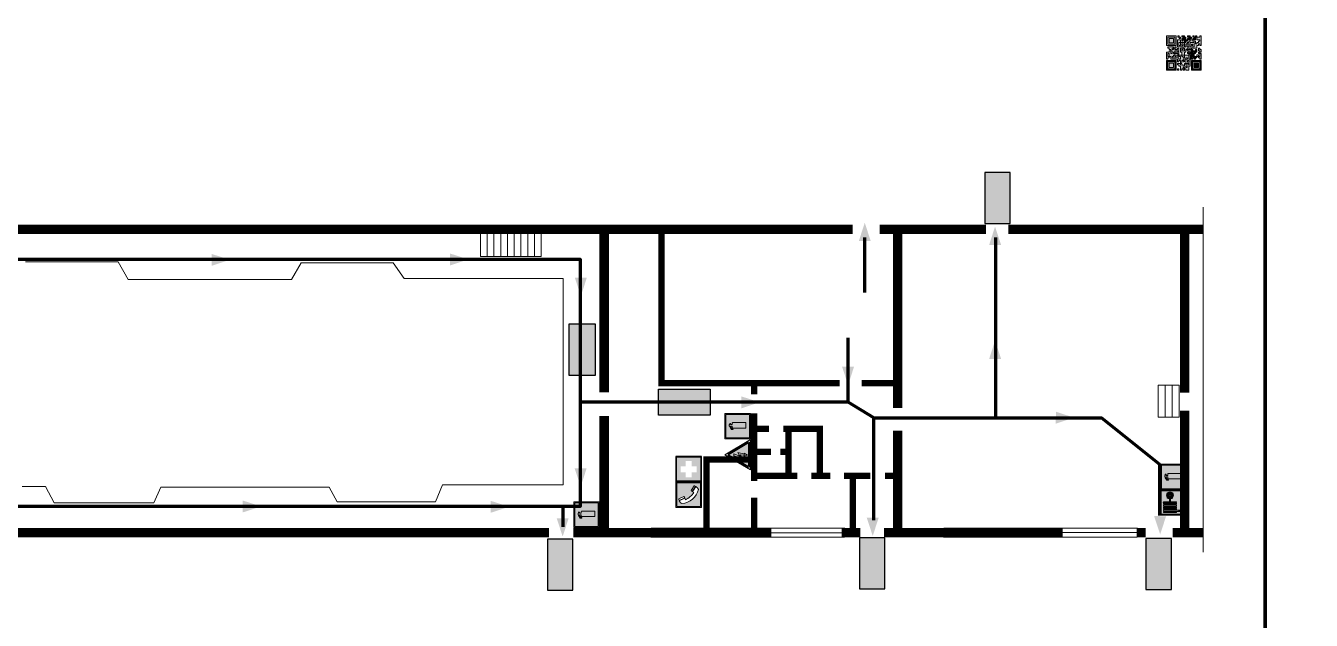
# Model space of a CAD drawing. Header units: millimetres. Extents: x 13114 to 67229, y 22859 to 38520.
# Drawn here: x 22502.4 to 22905.1, y 25073.5 to 25259.7 of the extents above; entities that cross this region are included whole.
import ezdxf

# ---------------------------------------------------------------- set-up
doc = ezdxf.new("R2010")
doc.units = ezdxf.units.MM
doc.layers.add('План_Штампы', color=7, linetype='Continuous')

# ---------------------------------------------------------------- blocks, each defined once
blk = doc.blocks.new('QR')
at = {"lineweight": 0}
h = blk.add_hatch(color=256, dxfattribs=at)
h.dxf.hatch_style = 1
h.paths.add_polyline_path([(9241.16, 2687.38), (9242.01, 2687.38), (9242.01, 2687.83), (9241.59, 2687.83), (9241.59, 2688.68), (9239.45, 2688.68), (9239.45, 2688.25), (9239.86, 2688.25), (9239.86, 2687.83), (9240.29, 2687.83), (9240.29, 2688.25), (9241.16, 2688.25), (9241.16, 2687.83), (9240.29, 2687.83), (9240.29, 2687.38), (9239.45, 2687.38), (9239.45, 2685.22), (9238.57, 2685.22), (9238.57, 2684.8), (9239.02, 2684.8), (9239.02, 2684.37), (9238.13, 2684.37), (9238.13, 2683.92), (9239.02, 2683.92), (9239.02, 2683.5), (9239.44, 2683.5), (9239.44, 2682.64), (9239.87, 2682.64), (9239.87, 2682.18), (9239.44, 2682.18), (9239.44, 2682.64), (9238.13, 2682.64), (9238.13, 2681.76), (9237.71, 2681.76), (9237.71, 2682.64), (9238.13, 2682.64), (9238.13, 2683.07), (9237.27, 2683.07), (9237.27, 2683.51), (9237.71, 2683.51), (9237.71, 2684.37), (9238.13, 2684.37), (9238.13, 2685.22), (9237.71, 2685.22), (9237.71, 2684.8), (9237.28, 2684.8), (9237.28, 2684.38), (9235.98, 2684.38), (9235.98, 2683.92), (9236.4, 2683.92), (9236.4, 2683.49), (9236.84, 2683.49), (9236.84, 2683.07), (9236.4, 2683.07), (9236.4, 2682.64), (9235.98, 2682.64), (9235.98, 2681.76), (9237.29, 2681.76), (9237.29, 2681.33), (9239.43, 2681.33), (9239.43, 2681.76), (9240.74, 2681.76), (9240.74, 2683.05), (9239.87, 2683.05), (9239.87, 2683.5), (9240.29, 2683.5), (9240.29, 2683.91), (9240.74, 2683.91), (9240.74, 2684.81), (9240.29, 2684.81), (9240.29, 2684.79), (9240.29, 2684.37), (9239.45, 2684.37), (9239.45, 2684.8), (9239.87, 2684.8), (9239.87, 2685.21), (9240.74, 2685.21), (9240.74, 2686.1), (9240.29, 2686.1), (9240.29, 2685.64), (9239.86, 2685.64), (9239.86, 2686.95), (9240.29, 2686.95), (9240.29, 2686.52), (9240.74, 2686.52), (9240.74, 2686.1), (9241.16, 2686.1), (9241.16, 2686.53), (9241.59, 2686.53), (9241.59, 2686.1), (9242.02, 2686.1), (9242.02, 2685.21), (9241.59, 2685.21), (9241.59, 2686.1), (9241.16, 2686.1), (9241.16, 2685.21), (9240.74, 2685.21), (9240.74, 2684.81), (9242.89, 2684.81), (9242.89, 2685.22), (9242.47, 2685.22), (9242.47, 2686.11), (9242.89, 2686.11), (9242.89, 2686.52), (9242.46, 2686.52), (9242.46, 2686.95), (9242.89, 2686.95), (9242.89, 2686.52), (9243.32, 2686.52), (9243.32, 2688.26), (9242.9, 2688.26), (9242.9, 2687.83), (9242.47, 2687.83), (9242.47, 2687.38), (9242.01, 2687.38), (9242.01, 2686.94), (9241.16, 2686.94)])
h.paths.add_polyline_path([(9239.02, 2682.18), (9239.02, 2681.76), (9238.54, 2681.76), (9238.54, 2682.18)], flags=16)
h.paths.add_polyline_path([(9237.27, 2682.65), (9237.27, 2682.19), (9236.83, 2682.19), (9236.83, 2682.65)], flags=16)
h = blk.add_hatch(color=256, dxfattribs=at)
h.dxf.hatch_style = 1
h.paths.add_polyline_path([(9238.15, 2687.83), (9236.83, 2687.83), (9236.83, 2686.52), (9238.15, 2686.52)], flags=0)
h.paths.add_polyline_path([(9239.01, 2685.65), (9239.01, 2688.68), (9235.98, 2688.68), (9235.98, 2685.65)])
h.paths.add_polyline_path([(9236.41, 2686.1), (9236.41, 2688.26), (9238.56, 2688.26), (9238.56, 2686.1)], flags=16)
h.paths.add_polyline_path([(9236.83, 2686.52), (9236.83, 2687.83), (9238.15, 2687.83), (9238.15, 2686.52)], flags=0)
h = blk.add_hatch(color=256, dxfattribs=at)
h.dxf.hatch_style = 1
h.paths.add_polyline_path([(9238.15, 2686.52), (9238.15, 2687.83), (9236.83, 2687.83), (9236.83, 2686.52)])
h.paths.add_polyline_path([(9245.91, 2686.52), (9245.91, 2687.83), (9244.59, 2687.83), (9244.59, 2686.52)], flags=0)
h.paths.add_polyline_path([(9246.77, 2685.65), (9246.77, 2688.68), (9243.74, 2688.68), (9243.74, 2685.65)])
h.paths.add_polyline_path([(9244.17, 2686.1), (9244.17, 2688.26), (9246.32, 2688.26), (9246.32, 2686.1)], flags=16)
h.paths.add_polyline_path([(9244.59, 2686.52), (9244.59, 2687.83), (9245.91, 2687.83), (9245.91, 2686.52)], flags=0)
h = blk.add_hatch(color=256, dxfattribs=at)
h.dxf.hatch_style = 1
h.paths.add_polyline_path([(9240.75, 2681.76), (9240.75, 2681.35), (9241.17, 2681.35), (9241.17, 2681.76)])
h.paths.add_polyline_path([(9241.6, 2682.18), (9241.17, 2682.18), (9241.17, 2681.76), (9241.6, 2681.76)])
h.paths.add_polyline_path([(9242.47, 2681.34), (9242.47, 2682.19), (9242.02, 2682.19), (9242.02, 2681.76), (9241.6, 2681.76), (9241.6, 2681.34)])
h.paths.add_polyline_path([(9239.87, 2678.3), (9239.44, 2678.3), (9239.44, 2677.89), (9241.17, 2677.89), (9241.17, 2678.3), (9240.28, 2678.3), (9240.28, 2678.73), (9239.87, 2678.73)])
h.paths.add_polyline_path([(9240.75, 2678.73), (9240.75, 2679.19), (9240.28, 2679.19), (9240.28, 2678.73)])
h.paths.add_polyline_path([(9241.6, 2678.73), (9241.17, 2678.73), (9241.17, 2678.3), (9241.6, 2678.3)])
h.paths.add_polyline_path([(9242.02, 2678.3), (9241.6, 2678.3), (9241.6, 2677.89), (9242.48, 2677.89), (9242.48, 2678.31), (9242.9, 2678.31), (9242.9, 2678.73), (9242.02, 2678.73)])
h.paths.add_polyline_path([(9246.36, 2684.37), (9246.36, 2684.79), (9245.93, 2684.79), (9245.93, 2684.37)])
h.paths.add_polyline_path([(9246.78, 2685.2), (9246.36, 2685.2), (9246.36, 2684.79), (9246.78, 2684.79)])
h.paths.add_polyline_path([(9245.91, 2687.83), (9244.59, 2687.83), (9244.59, 2686.52), (9245.91, 2686.52)])
h = blk.add_hatch(color=256, dxfattribs=at)
h.dxf.hatch_style = 1
h.paths.add_polyline_path([(9243.32, 2686.11), (9242.89, 2686.11), (9242.89, 2685.64), (9243.32, 2685.64)])
h.paths.add_polyline_path([(9239.02, 2683.07), (9239.02, 2683.5), (9238.56, 2683.5), (9238.56, 2683.07)])
h.paths.add_polyline_path([(9236.4, 2684.8), (9236.4, 2685.22), (9235.98, 2685.22), (9235.98, 2684.8)])
h.paths.add_polyline_path([(9236.4, 2683.07), (9236.4, 2683.49), (9235.98, 2683.49), (9235.98, 2683.07)])
h = blk.add_hatch(color=256, dxfattribs=at)
h.dxf.hatch_style = 1
h.paths.add_polyline_path([(9243.32, 2682.64), (9243.32, 2683.07), (9244.62, 2683.07), (9244.62, 2684.37), (9243.74, 2684.37), (9243.74, 2684.8), (9244.62, 2684.8), (9244.62, 2684.37), (9245.48, 2684.37), (9245.48, 2685.22), (9243.32, 2685.22), (9243.32, 2683.5), (9242.89, 2683.5), (9242.89, 2683.06), (9242.01, 2683.06), (9242.01, 2683.91), (9242.47, 2683.91), (9242.47, 2683.5), (9242.89, 2683.5), (9242.89, 2684.38), (9241.59, 2684.38), (9241.59, 2683.91), (9240.74, 2683.91), (9240.74, 2683.05), (9241.59, 2683.05), (9241.59, 2682.64), (9242.47, 2682.64), (9242.47, 2682.19), (9242.91, 2682.19), (9242.91, 2681.34), (9242.48, 2681.34), (9242.48, 2680.91), (9242.91, 2680.91), (9242.91, 2679.17), (9243.75, 2679.17), (9243.75, 2678.73), (9244.2, 2678.73), (9244.2, 2678.3), (9243.75, 2678.3), (9243.75, 2677.88), (9246.78, 2677.88), (9246.78, 2678.3), (9246.35, 2678.3), (9246.35, 2679.19), (9245.48, 2679.19), (9245.48, 2678.31), (9245.05, 2678.31), (9245.05, 2678.73), (9244.62, 2678.73), (9244.62, 2679.19), (9244.2, 2679.19), (9244.2, 2679.61), (9245.05, 2679.61), (9245.05, 2680.46), (9245.48, 2680.46), (9245.48, 2681.34), (9245.04, 2681.34), (9245.04, 2681.76), (9244.63, 2681.76), (9244.63, 2682.19), (9244.21, 2682.19), (9244.21, 2681.76), (9243.32, 2681.76), (9243.32, 2682.19), (9244.21, 2682.19), (9244.21, 2682.64)])
h.paths.add_polyline_path([(9243.75, 2683.49), (9243.75, 2683.92), (9244.21, 2683.92), (9244.21, 2683.49)], flags=16)
h.paths.add_polyline_path([(9243.32, 2681.34), (9244.63, 2681.34), (9244.63, 2680.04), (9243.32, 2680.04)], flags=16)
h.paths.add_polyline_path([(9243.76, 2680.89), (9244.18, 2680.89), (9244.18, 2680.48), (9243.76, 2680.48)], flags=0)
h = blk.add_hatch(color=256, dxfattribs=at)
h.dxf.hatch_style = 1
h.paths.add_polyline_path([(9246.36, 2683.07), (9246.78, 2683.07), (9246.78, 2683.92), (9246.36, 2683.92), (9246.36, 2683.49), (9245.92, 2683.49), (9245.92, 2683.92), (9245.06, 2683.92), (9245.06, 2683.49), (9245.48, 2683.49), (9245.48, 2683.07), (9244.62, 2683.07), (9244.62, 2682.65), (9245.05, 2682.65), (9245.05, 2682.18), (9245.48, 2682.18), (9245.48, 2682.65), (9246.36, 2682.65)])
h.paths.add_polyline_path([(9246.78, 2682.18), (9246.36, 2682.18), (9246.36, 2681.75), (9245.92, 2681.75), (9245.92, 2682.18), (9245.48, 2682.18), (9245.48, 2681.34), (9245.48, 2681.34), (9245.94, 2681.34), (9245.94, 2680.91), (9246.36, 2680.91), (9246.36, 2681.34), (9246.78, 2681.34)])
h = blk.add_hatch(color=256, dxfattribs=at)
h.dxf.hatch_style = 1
h.paths.add_polyline_path([(9235.98, 2680.9), (9235.98, 2677.86), (9239.02, 2677.86), (9239.02, 2680.9)])
h.paths.add_polyline_path([(9238.57, 2680.48), (9238.57, 2678.32), (9236.41, 2678.32), (9236.41, 2680.48)], flags=16)
h.paths.add_polyline_path([(9238.15, 2680.05), (9238.15, 2678.74), (9236.83, 2678.74), (9236.83, 2680.05)], flags=0)
h = blk.add_hatch(color=256, dxfattribs=at)
h.dxf.hatch_style = 1
h.paths.add_polyline_path([(9238.15, 2680.05), (9236.83, 2680.05), (9236.83, 2678.74), (9238.15, 2678.74)])
h = blk.add_hatch(color=256, dxfattribs=at)
h.dxf.hatch_style = 1
h.paths.add_polyline_path([(9242.02, 2680.46), (9242.48, 2680.46), (9242.48, 2680.91), (9241.58, 2680.91), (9241.58, 2681.35), (9241.17, 2681.35), (9241.17, 2680.91), (9240.75, 2680.91), (9240.75, 2681.33), (9239.43, 2681.33), (9239.43, 2680.46), (9239.86, 2680.46), (9239.86, 2680.92), (9240.3, 2680.92), (9240.3, 2680.46), (9239.86, 2680.46), (9239.86, 2680.04), (9239.44, 2680.04), (9239.44, 2679.62), (9239.86, 2679.62), (9239.86, 2679.19), (9240.29, 2679.19), (9240.29, 2680.03), (9241.18, 2680.03), (9241.18, 2680.47), (9241.6, 2680.47), (9241.6, 2680.03), (9241.18, 2680.03), (9241.18, 2679.61), (9241.6, 2679.61), (9241.6, 2679.19), (9242.47, 2679.19), (9242.47, 2679.6), (9242.02, 2679.6)])
h = blk.add_hatch(color=256, dxfattribs=at)
h.dxf.hatch_style = 1
h.paths.add_polyline_path([(9244.18, 2680.48), (9244.18, 2680.89), (9243.76, 2680.89), (9243.76, 2680.48)])
h = blk.add_hatch(color=256, dxfattribs=at)
h.dxf.hatch_style = 1
h.paths.add_polyline_path([(9245.93, 2680.04), (9245.93, 2680.46), (9245.48, 2680.46), (9245.48, 2679.62), (9246.35, 2679.62), (9246.35, 2680.04)])
h.paths.add_polyline_path([(9246.78, 2680.04), (9246.78, 2680.46), (9246.35, 2680.46), (9246.35, 2680.04)])
h.paths.add_polyline_path([(9246.78, 2679.18), (9246.78, 2679.62), (9246.35, 2679.62), (9246.35, 2679.18)])
for points in [[(9237.71, 2685.22), (9238.13, 2685.22), (9238.13, 2684.37), (9237.71, 2684.37), (9237.71, 2683.51), (9237.27, 2683.51), (9237.27, 2683.07), (9238.13, 2683.07), (9238.13, 2682.64), (9237.71, 2682.64), (9237.71, 2681.76), (9238.13, 2681.76), (9238.13, 2682.64), (9239.44, 2682.64), (9239.44, 2683.5), (9239.02, 2683.5), (9239.02, 2683.07), (9238.56, 2683.07), (9238.56, 2683.5), (9239.02, 2683.5), (9239.02, 2683.92), (9238.13, 2683.92), (9238.13, 2684.37), (9239.02, 2684.37), (9239.02, 2684.8), (9238.57, 2684.8), (9238.57, 2685.22), (9239.45, 2685.22), (9239.45, 2687.38), (9240.29, 2687.38), (9240.29, 2687.83), (9239.86, 2687.83), (9239.86, 2688.25), (9239.45, 2688.25), (9239.45, 2688.68), (9241.59, 2688.68), (9241.59, 2687.83), (9242.01, 2687.83), (9242.01, 2687.38), (9242.47, 2687.38), (9242.47, 2687.83), (9242.9, 2687.83), (9242.9, 2688.26), (9243.32, 2688.26), (9243.32, 2686.52), (9242.89, 2686.52), (9242.89, 2686.11), (9243.32, 2686.11), (9243.32, 2685.64), (9242.89, 2685.64), (9242.89, 2686.11), (9242.47, 2686.11), (9242.47, 2685.22), (9242.89, 2685.22), (9242.89, 2684.81), (9240.74, 2684.81), (9240.74, 2683.91), (9241.59, 2683.91), (9241.59, 2684.38), (9242.89, 2684.38), (9242.89, 2683.5), (9242.47, 2683.5), (9242.47, 2683.91), (9242.01, 2683.91), (9242.01, 2683.06), (9242.89, 2683.06), (9242.89, 2683.5), (9243.32, 2683.5), (9243.32, 2685.22), (9245.48, 2685.22), (9245.48, 2684.37), (9244.62, 2684.37), (9244.62, 2683.07), (9245.48, 2683.07), (9245.48, 2683.49), (9245.06, 2683.49), (9245.06, 2683.92), (9245.92, 2683.92), (9245.92, 2683.49), (9246.36, 2683.49), (9246.36, 2683.92), (9246.78, 2683.92), (9246.78, 2683.07), (9246.36, 2683.07), (9246.36, 2682.65), (9245.48, 2682.65), (9245.48, 2682.18), (9245.92, 2682.18), (9245.92, 2681.75), (9246.36, 2681.75), (9246.36, 2682.18), (9246.78, 2682.18), (9246.78, 2681.34), (9246.36, 2681.34), (9246.36, 2680.91), (9245.94, 2680.91), (9245.94, 2681.34), (9245.48, 2681.34), (9245.48, 2680.46), (9245.93, 2680.46), (9245.93, 2680.04), (9246.35, 2680.04), (9246.35, 2680.46), (9246.78, 2680.46), (9246.78, 2680.04), (9246.78, 2680.04), (9246.35, 2680.04), (9246.35, 2679.62), (9246.78, 2679.62), (9246.78, 2679.18), (9246.35, 2679.18), (9246.35, 2678.3), (9246.78, 2678.3), (9246.78, 2677.88), (9243.75, 2677.88), (9243.75, 2678.3), (9244.2, 2678.3), (9244.2, 2678.73), (9243.75, 2678.73), (9243.75, 2679.17), (9242.91, 2679.17), (9242.91, 2680.91), (9242.48, 2680.91), (9242.48, 2680.46), (9242.02, 2680.46), (9242.02, 2679.6), (9242.47, 2679.6), (9242.47, 2679.19), (9241.6, 2679.19), (9241.6, 2679.61), (9241.18, 2679.61), (9241.18, 2680.03), (9240.29, 2680.03), (9240.29, 2679.19), (9240.75, 2679.19), (9240.75, 2678.73), (9240.28, 2678.73), (9240.28, 2678.3), (9241.17, 2678.3), (9241.17, 2678.73), (9241.6, 2678.73), (9241.6, 2678.3), (9242.02, 2678.3), (9242.02, 2678.73), (9242.9, 2678.73), (9242.9, 2678.31), (9242.48, 2678.31), (9242.48, 2677.89), (9241.6, 2677.89), (9241.6, 2678.3), (9241.17, 2678.3), (9241.17, 2677.89), (9239.44, 2677.89), (9239.44, 2678.3), (9239.87, 2678.3), (9239.87, 2678.73), (9240.28, 2678.73), (9240.28, 2679.19), (9240.29, 2679.19), (9239.86, 2679.19), (9239.86, 2679.62), (9239.44, 2679.62), (9239.44, 2680.04), (9239.86, 2680.04), (9239.86, 2680.46), (9239.43, 2680.46), (9239.43, 2681.33), (9237.29, 2681.33), (9237.29, 2681.76), (9235.98, 2681.76), (9235.98, 2682.64), (9236.4, 2682.64), (9236.4, 2683.07), (9235.98, 2683.07), (9235.98, 2683.49), (9236.4, 2683.49), (9236.4, 2683.92), (9235.98, 2683.92), (9235.98, 2684.38), (9237.28, 2684.38), (9237.28, 2684.8), (9237.71, 2684.8), (9237.71, 2685.22), (9237.92, 2685.22)], [(9240.74, 2686.1), (9240.74, 2686.52), (9240.29, 2686.52), (9240.29, 2686.95), (9239.86, 2686.95), (9239.86, 2685.64), (9240.29, 2685.64), (9240.29, 2686.1), (9240.74, 2686.1), (9240.74, 2686.52)], [(9240.74, 2683.05), (9240.74, 2681.76), (9239.43, 2681.76), (9239.43, 2681.33), (9240.75, 2681.33), (9240.75, 2681.35), (9240.75, 2680.91), (9241.17, 2680.91), (9241.17, 2681.35), (9241.58, 2681.35), (9241.58, 2680.91), (9242.48, 2680.91), (9242.48, 2681.34), (9242.91, 2681.34), (9242.91, 2682.19), (9242.47, 2682.19), (9242.47, 2682.64), (9241.59, 2682.64), (9241.59, 2683.05), (9240.74, 2683.05)], [(9240.74, 2685.21), (9239.87, 2685.21), (9239.87, 2684.8), (9239.45, 2684.8), (9239.45, 2684.37), (9240.29, 2684.37), (9240.29, 2684.79), (9240.29, 2684.81), (9240.74, 2684.81), (9240.74, 2685.21), (9239.87, 2685.21)], [(9240.74, 2683.91), (9240.29, 2683.91), (9240.29, 2683.5), (9239.87, 2683.5), (9239.87, 2683.05), (9240.74, 2683.05), (9240.74, 2683.91)], [(9244.62, 2683.07), (9243.32, 2683.07), (9243.32, 2682.64), (9244.21, 2682.64), (9244.21, 2682.19), (9243.32, 2682.19), (9243.32, 2681.76), (9244.21, 2681.76), (9244.21, 2682.19), (9244.63, 2682.19), (9244.63, 2681.76), (9245.04, 2681.76), (9245.04, 2681.34), (9245.48, 2681.34)], [(9244.62, 2684.37), (9244.62, 2684.8), (9243.74, 2684.8), (9243.74, 2684.37), (9244.62, 2684.37)], [(9245.48, 2682.18), (9245.05, 2682.18), (9245.05, 2682.65), (9244.62, 2682.65), (9244.62, 2683.07)], [(9239.86, 2680.46), (9239.86, 2680.92), (9240.3, 2680.92), (9240.3, 2680.46), (9239.86, 2680.46)], [(9241.6, 2681.76), (9242.02, 2681.76), (9242.02, 2682.19), (9242.47, 2682.19), (9242.47, 2681.34), (9241.6, 2681.34), (9241.6, 2681.76)], [(9245.48, 2680.46), (9245.05, 2680.46), (9245.05, 2679.61), (9244.2, 2679.61), (9244.2, 2679.19), (9244.62, 2679.19), (9244.62, 2678.73), (9245.05, 2678.73), (9245.05, 2678.31), (9245.48, 2678.31), (9245.48, 2679.19), (9246.35, 2679.19), (9246.35, 2679.07)], [(9245.48, 2682.18), (9245.48, 2681.34)], [(9246.35, 2679.62), (9245.48, 2679.62), (9245.48, 2680.46)], [(9245.48, 2680.46), (9245.48, 2679.62), (9246.35, 2679.62), (9246.35, 2680.04), (9245.93, 2680.04), (9245.93, 2680.46), (9245.48, 2680.46), (9245.48, 2679.62)], [(9246.35, 2679.62), (9246.35, 2679.18)]]:
    blk.add_lwpolyline(points, dxfattribs=at)
for points in [[(9235.98, 2685.65), (9239.01, 2685.65), (9239.01, 2688.68), (9235.98, 2688.68)], [(9236.41, 2688.26), (9238.56, 2688.26), (9238.56, 2686.1), (9236.41, 2686.1)], [(9236.83, 2687.83), (9238.15, 2687.83), (9238.15, 2686.52), (9236.83, 2686.52)], [(9240.29, 2687.83), (9241.16, 2687.83), (9241.16, 2688.25), (9240.29, 2688.25)], [(9240.29, 2688.25), (9241.16, 2688.25), (9241.16, 2687.83), (9240.29, 2687.83)], [(9242.01, 2687.38), (9241.16, 2687.38), (9241.16, 2686.94), (9242.01, 2686.94)], [(9241.16, 2687.38), (9242.01, 2687.38), (9242.01, 2686.94), (9241.16, 2686.94)], [(9241.16, 2686.53), (9241.59, 2686.53), (9241.59, 2686.1), (9241.16, 2686.1)], [(9242.89, 2686.52), (9242.46, 2686.52), (9242.46, 2686.95), (9242.89, 2686.95)], [(9243.74, 2685.65), (9246.77, 2685.65), (9246.77, 2688.68), (9243.74, 2688.68)], [(9244.17, 2688.26), (9246.32, 2688.26), (9246.32, 2686.1), (9244.17, 2686.1)], [(9244.59, 2687.83), (9245.91, 2687.83), (9245.91, 2686.52), (9244.59, 2686.52)], [(9235.98, 2684.8), (9236.4, 2684.8), (9236.4, 2685.22), (9235.98, 2685.22)], [(9236.4, 2683.07), (9236.84, 2683.07), (9236.84, 2683.49), (9236.4, 2683.49)], [(9236.83, 2682.19), (9237.27, 2682.19), (9237.27, 2682.65), (9236.83, 2682.65)], [(9239.44, 2682.64), (9239.87, 2682.64), (9239.87, 2682.18), (9239.44, 2682.18)], [(9241.16, 2686.1), (9240.74, 2686.1), (9240.74, 2685.21), (9241.16, 2685.21)], [(9241.59, 2686.1), (9242.02, 2686.1), (9242.02, 2685.21), (9241.59, 2685.21)], [(9243.75, 2683.92), (9244.21, 2683.92), (9244.21, 2683.49), (9243.75, 2683.49)], [(9245.93, 2684.79), (9246.36, 2684.79), (9246.36, 2684.37), (9245.93, 2684.37)], [(9246.36, 2685.2), (9246.78, 2685.2), (9246.78, 2684.79), (9246.36, 2684.79)], [(9235.98, 2677.86), (9239.02, 2677.86), (9239.02, 2680.9), (9235.98, 2680.9)], [(9236.41, 2680.48), (9238.57, 2680.48), (9238.57, 2678.32), (9236.41, 2678.32)], [(9236.83, 2680.05), (9238.15, 2680.05), (9238.15, 2678.74), (9236.83, 2678.74)], [(9238.54, 2682.18), (9239.02, 2682.18), (9239.02, 2681.76), (9238.54, 2681.76)], [(9240.75, 2681.76), (9241.17, 2681.76), (9241.17, 2681.35), (9240.75, 2681.35)], [(9241.17, 2682.18), (9241.6, 2682.18), (9241.6, 2681.76), (9241.17, 2681.76)], [(9241.18, 2680.03), (9241.6, 2680.03), (9241.6, 2680.47), (9241.18, 2680.47)], [(9243.32, 2680.04), (9244.63, 2680.04), (9244.63, 2681.34), (9243.32, 2681.34)], [(9243.76, 2680.89), (9244.18, 2680.89), (9244.18, 2680.48), (9243.76, 2680.48)]]:
    blk.add_lwpolyline(points, close=True, dxfattribs=at)
blk = doc.blocks.new('A$C456E1F9C')
at = {"lineweight": 5}
h = blk.add_hatch(color=242, dxfattribs=at)
h.paths.add_polyline_path([(0.51, -1.47), (0.51, -13.26), (12.29, -13.26), (12.29, -1.47)])
h.paths.add_polyline_path([(5.42, -4.95, -0.254479), (4.78, -5.4), (3.52, -2.53, -0.209735), (4.23, -2.4)], flags=16)
h.paths.add_polyline_path([(8.53, -8.6), (10.87, -10.17), (10.54, -10.76), (8.03, -9.13, -0.192251)], flags=16)
h.paths.add_polyline_path([(4.61, -5.49, 0.005518), (3.87, -5.72, 0.128647), (7.49, -10.01, 0.00809), (7.83, -9.33), (10.47, -10.97, -0.16736), (8.99, -12.25, -0.327862), (1.95, -3.95, -0.166952), (3.36, -2.62)], flags=16)
at = {"color": 242, "lineweight": 5}
for p, q in [((0, -13.77), (0, -0.97)), ((12.8, -0.97), (0, -0.97)), ((4.61, -5.49), (3.36, -2.62)), ((3.52, -2.53), (4.78, -5.4)), ((4.23, -2.4), (5.42, -4.95)), ((12.8, -13.77), (12.8, -0.97)), ((7.83, -9.33), (10.47, -10.97)), ((8.03, -9.13), (10.54, -10.76)), ((10.81, -10.12), (8.53, -8.6)), ((10.54, -10.76), (10.8, -10.3)), ((10.8, -10.3), (10.81, -10.12)), ((0, -13.77), (12.8, -13.77))]:
    blk.add_line(p, q, dxfattribs=at)
blk.add_lwpolyline([(0.51, -1.47), (12.29, -1.47), (12.29, -13.26), (0.51, -13.26)], close=True, dxfattribs=at)
for centre, radius, start, end in [((4.59, -5.34), 2.99, 114.28453, 152.19739), ((11.12, -3.31), 9.19, 183.99153, 256.60086), ((4.02, -3.27), 0.891, 76.32839, 123.70924), ((14.98, -39.1), 35.17, 107.14873, 108.41345), ((13.86, -0.94), 11.08, 205.55365, 234.87622), ((4.68, -4.59), 0.824, 276.9621, 334.07228), ((-13.31, 0.8), 23.44, 332.54871, 334.40268), ((8.94, -9.5), 0.989, 114.40924, 157.93883), ((7.87, -9.46), 3, 291.92908, 329.9329)]:
    blk.add_arc(centre, radius, start, end, dxfattribs=at)
blk = doc.blocks.new('A$C32E8229D')
at = {"true_color": 0xffffff}
blk.add_hatch(color=7, dxfattribs=at).paths.add_polyline_path([(0, 0), (0, -8), (16, -8), (16, 0)])
h = blk.add_hatch(color=126)
h.paths.add_polyline_path([(0.2, -0.2), (15.8, -0.2), (15.8, -7.8), (0.2, -7.8)])
h.paths.add_polyline_path([(13.49, -2.05), (12.08, -2.05), (11.37, -2.63, 0.162397), (11.29, -2.84), (11.29, -3.63), (10.35, -3.63), (10.35, -4.05), (11.68, -4.05), (11.68, -3.48), (12.26, -4.28), (11.29, -5.1), (11.29, -6.78), (11.85, -6.78), (11.85, -5.44), (12.8, -4.64), (12.8, -5.94), (14.46, -5.94), (14.46, -5.39), (13.45, -5.39), (13.45, -3.97), (12.46, -2.59), (13.15, -2.59), (13.69, -3.34), (14.18, -3)], flags=16)
h.paths.add_polyline_path([(10.74, -1.82, 1), (11.8, -1.82, 1)], flags=16)
h.paths.add_polyline_path([(9.39, -3.59), (5.99, -3.59), (6.56, -3.03), (5.91, -3.03), (5.1, -3.83), (5.91, -4.64), (6.56, -4.64), (5.99, -4.09), (9.39, -4.09)], flags=16)
h.paths.add_polyline_path([(4.29, -1.08), (1.72, -1.08), (1.72, -6.6), (4.29, -6.6)], flags=16)
at = {"color": 126}
blk.add_lwpolyline([(16, -8), (0, -8), (0, 0), (16, 0)], close=True, dxfattribs=at)
blk = doc.blocks.new('A$C7B4425F7')
at = {"true_color": 0xffffff}
blk.add_hatch(color=7, dxfattribs=at).paths.add_polyline_path([(0, 0), (-16, 0), (-16, -8), (0, -8)])
h = blk.add_hatch(color=126)
h.paths.add_polyline_path([(-0.2, -0.2), (-15.8, -0.2), (-15.8, -7.8), (-0.2, -7.8)])
h.paths.add_polyline_path([(-11.76, -2.03), (-11.76, -3.66), (-11.17, -3.66, -0.568275), (-11.17, -6.18), (-12.58, -6.18), (-12.58, -2.03)], flags=16)
h.paths.add_polyline_path([(-13.33, -4.12, -0.495768), (-13.59, -6.18), (-15.03, -6.18), (-15.03, -2.03), (-13.59, -2.03, -0.487973)], flags=16)
h.paths.add_polyline_path([(-10.25, -2.03), (-9.48, -2.03), (-9.48, -6.18), (-10.25, -6.18)], flags=16)
h.paths.add_polyline_path([(-13.84, -3.69), (-14.24, -3.69), (-14.24, -3.03), (-13.9, -3.03, -0.692621)], flags=0)
h.paths.add_polyline_path([(-9.15, -2.03), (-8.4, -2.03), (-8.04, -3.07), (-7.68, -2.03), (-6.93, -2.03), (-7.64, -4.1), (-6.93, -6.18), (-7.68, -6.18), (-8.04, -5.14), (-8.4, -6.18), (-9.15, -6.18), (-8.44, -4.1)], flags=16)
h.paths.add_polyline_path([(-11.76, -4.46), (-11.42, -4.46, -0.692621), (-11.36, -5.12), (-11.76, -5.12)], flags=0)
h.paths.add_polyline_path([(-13.9, -5.2), (-14.24, -5.2), (-14.24, -4.55), (-13.84, -4.55, -0.708038)], flags=0)
edge = h.paths.add_edge_path(flags=16)
edge.add_ellipse((-5.51, -4.08), major_axis=(0, 2.05), ratio=0.586184, start_angle=0, end_angle=360)
edge = h.paths.add_edge_path(flags=0)
edge.add_ellipse((-5.51, -4.08), major_axis=(0, 1.14), ratio=0.454828, start_angle=0, end_angle=360)
h.paths.add_polyline_path([(-4.13, -4.96, 0.377264), (-3.48, -4.52, 0.0555), (-3.16, -2.03), (-1.66, -2.03), (-1.66, -4.96), (-0.96, -4.96), (-0.96, -7.01), (-1.75, -7.01), (-1.75, -6.18), (-3.3, -6.18), (-3.3, -7.02), (-4.13, -7.02)], flags=16)
h.paths.add_polyline_path([(-2.73, -2.91), (-2.28, -2.91), (-2.28, -4.96), (-3.05, -4.96, 0.079136)], flags=0)
at = {"color": 126}
blk.add_lwpolyline([(-16, -8), (0, -8), (0, 0), (-16, 0)], close=True, dxfattribs=at)
blk = doc.blocks.new('A$C18900ED3')
h = blk.add_hatch(color=126)
h.paths.add_polyline_path([(-0.18, -0.18), (-7.02, -0.18), (-7.02, -7.02), (-0.18, -7.02)])
h.paths.add_polyline_path([(-5.89, -4.46), (-5.89, -2.77), (-4.46, -2.77), (-4.46, -1.31), (-2.77, -1.31), (-2.77, -2.77), (-1.33, -2.77), (-1.33, -4.46), (-2.77, -4.46), (-2.77, -5.89), (-4.46, -5.89), (-4.46, -4.46)], flags=16)
at = {"color": 126}
for p, q in [((-7.2, 0), (-7.2, -7.2)), ((0, 0), (-7.2, 0)), ((0, -7.2), (0, 0)), ((-7.02, -7.02), (-7.02, -0.18)), ((-7.02, -0.18), (-0.18, -0.18)), ((-0.18, -0.18), (-0.18, -7.02)), ((-7.2, -7.2), (0, -7.2)), ((-0.18, -7.02), (-7.02, -7.02))]:
    blk.add_line(p, q, dxfattribs=at)
blk = doc.blocks.new('A$C3AD82952')
at = {"true_color": 0xf5f5ff}
h = blk.add_hatch(color=7, dxfattribs=at)
h.dxf.hatch_style = 1
h.paths.add_polyline_path([(8.21, 8.73, 0.414214), (7.89, 9.05), (7.22, 9.05), (7.22, 9.92), (7.59, 9.92, 1), (7.57, 10.36), (7.22, 10.36), (7.22, 10.6), (6.43, 10.6), (6.43, 10.36), (6.01, 10.36), (4.74, 9.59), (4.74, 8.69), (4.98, 8.73), (4.98, 9.26), (6.12, 9.91), (6.43, 9.91), (6.43, 9.05), (5.76, 9.05, 0.414214), (5.44, 8.73), (5.44, 2.2), (8.21, 2.2)], flags=0)
h.paths.add_polyline_path([(12.8, 12.8), (0, 12.8), (0, 0), (12.8, 0)])
h.paths.add_polyline_path([(0.51, 12.29), (12.29, 12.29), (12.29, 0.51), (0.51, 0.51)], flags=16)
h.paths.add_polyline_path([(4.74, 9.59), (6.01, 10.36), (6.43, 10.36), (6.43, 10.6), (7.22, 10.6), (7.22, 10.36), (7.59, 10.36, -0.94586), (7.59, 9.92), (7.22, 9.92), (7.22, 9.05), (7.89, 9.05, -0.414214), (8.21, 8.73), (8.21, 2.2), (5.44, 2.2), (5.44, 8.73, -0.414214), (5.76, 9.05), (6.43, 9.05), (6.43, 9.91), (6.12, 9.91), (4.98, 9.26), (4.98, 8.73), (4.74, 8.69)], flags=0)
h = blk.add_hatch(color=242)
h.dxf.hatch_style = 1
h.paths.add_polyline_path([(12.29, 12.29), (0.51, 12.29), (0.51, 0.51), (12.29, 0.51)])
h.paths.add_polyline_path([(4.74, 8.69), (4.74, 9.59), (6.01, 10.36), (6.43, 10.36), (6.43, 10.6), (7.22, 10.6), (7.22, 10.36), (7.59, 10.36, -0.94586), (7.59, 9.92), (7.22, 9.92), (7.22, 9.05), (7.89, 9.05, -0.414214), (8.21, 8.73), (8.21, 2.2), (5.44, 2.2), (5.44, 8.73, -0.414214), (5.76, 9.05), (6.43, 9.05), (6.43, 9.91), (6.12, 9.91), (4.98, 9.26), (4.98, 8.73)], flags=16)
h = blk.add_hatch(color=7, dxfattribs=at)
h.dxf.hatch_style = 1
h.paths.add_polyline_path([(8.21, 8.73, 0.414214), (7.89, 9.05), (7.22, 9.05), (7.22, 9.92), (7.59, 9.92, 1), (7.57, 10.36), (7.22, 10.36), (7.22, 10.6), (6.43, 10.6), (6.43, 10.36), (6.01, 10.36), (4.74, 9.59), (4.74, 8.69), (4.98, 8.73), (4.98, 9.26), (6.12, 9.91), (6.43, 9.91), (6.43, 9.05), (5.76, 9.05, 0.414214), (5.44, 8.73), (5.44, 2.2), (8.21, 2.2)])
at = {"color": 242, "lineweight": 5}
for p, q in [((0, 0), (0, 12.8)), ((0, 12.8), (12.8, 12.8)), ((6.01, 10.36), (4.74, 9.59)), ((4.74, 9.59), (4.74, 8.69)), ((4.74, 8.69), (4.98, 8.73)), ((4.98, 9.26), (6.12, 9.91)), ((4.98, 8.73), (4.98, 9.26)), ((5.44, 2.2), (5.44, 8.73)), ((5.76, 9.05), (6.43, 9.05)), ((6.01, 10.36), (6.43, 10.36)), ((6.12, 9.91), (6.43, 9.91)), ((7.22, 10.6), (6.43, 10.6)), ((6.43, 10.6), (6.43, 10.36)), ((6.43, 9.91), (6.43, 9.05)), ((7.22, 10.36), (7.22, 10.6)), ((7.59, 10.36), (7.22, 10.36)), ((7.22, 9.05), (7.22, 9.92)), ((7.59, 9.92), (7.22, 9.92)), ((7.89, 9.05), (7.22, 9.05)), ((8.21, 2.2), (8.21, 8.73)), ((12.8, 0), (12.8, 12.8)), ((0, 0), (12.8, 0)), ((5.44, 2.2), (8.21, 2.2))]:
    blk.add_line(p, q, dxfattribs=at)
blk.add_lwpolyline([(0.51, 12.29), (12.29, 12.29), (12.29, 0.51), (0.51, 0.51)], close=True, dxfattribs=at)
for centre, radius, start, end in [((5.76, 8.73), 0.32, 90, 180), ((7.58, 10.14), 0.223, 273.18746, 86.81254), ((7.89, 8.73), 0.32, 0, 90)]:
    blk.add_arc(centre, radius, start, end, dxfattribs=at)
blk = doc.blocks.new('A$C3E6D3DDE')
at = {"lineweight": 5}
h = blk.add_hatch(color=40, dxfattribs=at)
h.paths.add_polyline_path([(24.1, 1.45), (16.46, -11.35), (31.74, -11.35)])
h.paths.add_polyline_path([(24.09, -0.46), (30.03, -10.41), (18.14, -10.41)], flags=16)
h.paths.add_polyline_path([(24.54, -3.08), (23.41, -6.02), (25.13, -5.01), (24.33, -8.5), (24.82, -8.27), (23.79, -9.86), (23.4, -8.04), (23.8, -8.43), (24.04, -6.29), (22.39, -7.25), (23.44, -3.08)], flags=0)
h = blk.add_hatch(color=256, dxfattribs=at)
h.paths.add_polyline_path([(24.37, 0.03, 0.567511), (23.82, 0.03), (17.59, -10.4, 0.582454), (17.86, -10.88), (30.32, -10.88, 0.582149), (30.6, -10.4)])
h.paths.add_polyline_path([(24.09, -0.46), (18.14, -10.41), (30.03, -10.41)], flags=16)
h.paths.add_polyline_path([(24.54, -3.08), (23.41, -6.02), (25.13, -5.01), (24.33, -8.5), (24.82, -8.27), (23.79, -9.86), (23.4, -8.04), (23.8, -8.43), (24.04, -6.29), (22.39, -7.25), (23.44, -3.08)], flags=0)
h = blk.add_hatch(color=40, dxfattribs=at)
h.paths.add_polyline_path([(24.09, -0.46), (18.14, -10.41), (30.03, -10.41)])
h.paths.add_polyline_path([(24.82, -8.27), (23.79, -9.86), (23.4, -8.04), (23.8, -8.43), (24.04, -6.29), (22.39, -7.25), (23.44, -3.08), (24.54, -3.08), (23.41, -6.02), (25.13, -5.01), (24.33, -8.5)], flags=16)
at = {"color": 40, "lineweight": 5}
for p, q in [((16.46, -11.35), (24.1, 1.45)), ((24.1, 1.45), (31.74, -11.35))]:
    blk.add_line(p, q, dxfattribs=at)
at = {"lineweight": 5}
for p, q in [((17.59, -10.4), (23.82, 0.03)), ((24.37, 0.03), (30.6, -10.4)), ((18.14, -10.41), (24.09, -0.46)), ((23.44, -3.08), (22.39, -7.25)), ((22.39, -7.25), (24.04, -6.29)), ((23.41, -6.02), (24.54, -3.08)), ((25.13, -5.01), (23.41, -6.02)), ((24.54, -3.08), (23.44, -3.08)), ((24.04, -6.29), (23.8, -8.43)), ((24.09, -0.46), (30.03, -10.41)), ((24.33, -8.5), (25.13, -5.01)), ((17.86, -10.88), (30.32, -10.88)), ((18.14, -10.41), (30.03, -10.41)), ((23.8, -8.43), (23.4, -8.04)), ((23.4, -8.04), (23.79, -9.86)), ((23.79, -9.86), (24.82, -8.27)), ((24.82, -8.27), (24.33, -8.5))]:
    blk.add_line(p, q, dxfattribs=at)
at = {"color": 50, "lineweight": 5}
blk.add_line((31.74, -11.35), (16.46, -11.35), dxfattribs=at)
blk = doc.blocks.new('A$C37112FD5')
at = {"true_color": 0xf5f5ff}
h = blk.add_hatch(color=7, dxfattribs=at)
h.dxf.hatch_style = 1
h.paths.add_polyline_path([(12.8, -7.4), (0, -7.4), (0, -20.2), (12.8, -20.2)])
h.paths.add_polyline_path([(12.29, -7.91), (12.29, -19.69), (0.51, -19.69), (0.51, -7.91)], flags=16)
h.paths.add_polyline_path([(4.98, -9.04, -0.42597), (5.17, -9.22), (5.17, -12.25), (5.17, -15.29, -0.432244), (4.98, -15.47), (4.83, -15.47, -0.42597), (4.64, -15.29), (4.64, -12.25), (4.64, -9.22, -0.432244), (4.83, -9.04)], flags=0)
h.paths.add_polyline_path([(4.28, -9.22), (4.28, -12.25), (4.28, -15.29, -0.432244), (4.09, -15.47), (3.94, -15.47, -0.42597), (3.75, -15.29), (3.75, -12.25), (3.75, -9.22, -0.432244), (3.94, -9.04), (4.09, -9.04, -0.42597)], flags=0)
h.paths.add_polyline_path([(5.72, -9.04), (5.87, -9.04, -0.42597), (6.06, -9.22), (6.06, -12.25), (6.06, -15.29, -0.432244), (5.87, -15.47), (5.72, -15.47, -0.42597), (5.53, -15.29), (5.53, -12.25), (5.53, -9.22, -0.432244)], flags=0)
h.paths.add_polyline_path([(6.42, -8.9), (6.5, -8.9, -0.42597), (6.69, -9.08), (6.69, -12.03), (8.21, -12.03, -15.824349), (8.21, -12.47), (6.69, -12.47), (6.69, -15.42, -0.432244), (6.5, -15.6), (6.42, -15.6)], flags=0)
h.paths.add_polyline_path([(3.39, -9.22), (3.39, -12.25), (3.39, -15.29, -0.432244), (3.2, -15.47), (3.05, -15.47, -0.42597), (2.85, -15.29), (2.85, -12.25), (2.85, -9.22, -0.432244), (3.05, -9.04), (3.2, -9.04, -0.42597)], flags=0)
h.paths.add_polyline_path([(2.5, -9.22), (2.5, -16.71), (1.96, -16.71), (1.96, -9.22, -0.432244), (2.15, -9.04), (2.31, -9.04, -0.42597)], flags=0)
h.paths.add_polyline_path([(1.61, -8.9), (1.61, -15.6), (1.57, -15.6, -0.42597), (1.37, -15.42), (1.37, -12.03), (1.37, -9.09, -0.432244), (1.57, -8.9)], flags=0)
h.paths.add_polyline_path([(9.76, -10.81), (9.76, -12.03), (8.49, -12.03, -0.336371)], flags=0)
h.paths.add_polyline_path([(8.49, -12.47), (9.76, -12.47), (9.76, -13.7, -0.336371)], flags=0)
h.paths.add_polyline_path([(10.11, -10.81, -0.336371), (11.38, -12.03), (10.11, -12.03)], flags=0)
h.paths.add_polyline_path([(10.11, -12.47), (11.38, -12.47, -0.336371), (10.11, -13.7)], flags=0)
h.paths.add_polyline_path([(2.5, -16.84), (2.5, -17.05), (1.97, -17.05), (1.97, -16.84)], flags=0)
h.paths.add_polyline_path([(2.5, -17.24, -0.033778), (2.24, -18.6, -0.033778), (1.97, -17.24)], flags=0)
h = blk.add_hatch(color=242)
h.dxf.hatch_style = 1
h.paths.add_polyline_path([(12.29, -7.91), (0.51, -7.91), (0.51, -19.69), (12.29, -19.69)])
h.paths.add_polyline_path([(6.42, -15.6), (6.42, -8.9), (6.5, -8.9, -0.42597), (6.69, -9.08), (6.69, -12.03), (8.21, -12.03, -15.824349), (8.21, -12.47), (6.69, -12.47), (6.69, -15.42, -0.432244), (6.5, -15.6)], flags=16)
h.paths.add_polyline_path([(5.87, -15.47), (5.72, -15.47, -0.42597), (5.53, -15.29), (5.53, -12.25), (5.53, -9.22, -0.432244), (5.72, -9.04), (5.87, -9.04, -0.42597), (6.06, -9.22), (6.06, -12.25), (6.06, -15.29, -0.432244)], flags=16)
h.paths.add_polyline_path([(4.98, -15.47), (4.83, -15.47, -0.42597), (4.64, -15.29), (4.64, -12.25), (4.64, -9.22, -0.432244), (4.83, -9.04), (4.98, -9.04, -0.42597), (5.17, -9.22), (5.17, -12.25), (5.17, -15.29, -0.432244)], flags=16)
h.paths.add_polyline_path([(4.09, -15.47), (3.94, -15.47, -0.42597), (3.75, -15.29), (3.75, -12.25), (3.75, -9.22, -0.432244), (3.94, -9.04), (4.09, -9.04, -0.42597), (4.28, -9.22), (4.28, -12.25), (4.28, -15.29, -0.432244)], flags=16)
h.paths.add_polyline_path([(3.2, -15.47), (3.05, -15.47, -0.42597), (2.85, -15.29), (2.85, -12.25), (2.85, -9.22, -0.432244), (3.05, -9.04), (3.2, -9.04, -0.42597), (3.39, -9.22), (3.39, -12.25), (3.39, -15.29, -0.432244)], flags=16)
h.paths.add_polyline_path([(2.5, -17.05), (1.97, -17.05), (1.97, -16.84), (2.5, -16.84)], flags=16)
h.paths.add_polyline_path([(2.5, -17.24, -0.033778), (2.24, -18.6, -0.033778), (1.97, -17.24)], flags=16)
h.paths.add_polyline_path([(2.5, -16.71), (1.96, -16.71), (1.96, -9.22, -0.432244), (2.15, -9.04), (2.31, -9.04, -0.42597), (2.5, -9.22)], flags=16)
h.paths.add_polyline_path([(1.61, -15.6), (1.57, -15.6, -0.42597), (1.37, -15.42), (1.37, -12.03), (1.37, -9.09, -0.432244), (1.57, -8.9), (1.61, -8.9)], flags=16)
h.paths.add_polyline_path([(8.49, -12.47), (9.76, -12.47), (9.76, -13.7, -0.336371)], flags=0)
h.paths.add_polyline_path([(10.11, -13.7), (10.11, -12.47), (11.38, -12.47, -0.336371)], flags=0)
h.paths.add_polyline_path([(8.49, -12.03, -0.336371), (9.76, -10.81), (9.76, -12.03)], flags=0)
h.paths.add_polyline_path([(10.11, -12.03), (10.11, -10.81, -0.336371), (11.38, -12.03)], flags=0)
h = blk.add_hatch(color=7, dxfattribs=at)
h.dxf.hatch_style = 1
h.paths.add_polyline_path([(1.61, -8.9), (1.57, -8.9, 0.432244), (1.37, -9.09), (1.37, -12.03), (1.37, -15.42, 0.42597), (1.57, -15.6), (1.61, -15.6)])
h.paths.add_polyline_path([(2.5, -9.22, 0.42597), (2.31, -9.04), (2.15, -9.04, 0.432244), (1.96, -9.22), (1.96, -16.71), (2.5, -16.71)])
h.paths.add_polyline_path([(2.5, -16.84), (1.97, -16.84), (1.97, -17.05), (2.5, -17.05)])
h.paths.add_polyline_path([(2.5, -17.24), (1.97, -17.24, 0.033778), (2.24, -18.6, 0.033778)])
h.paths.add_polyline_path([(3.39, -12.25), (3.39, -9.22, 0.42597), (3.2, -9.04), (3.05, -9.04, 0.432244), (2.85, -9.22), (2.85, -12.25), (2.85, -15.29, 0.42597), (3.05, -15.47), (3.2, -15.47, 0.432244), (3.39, -15.29)])
h.paths.add_polyline_path([(4.28, -12.25), (4.28, -9.22, 0.42597), (4.09, -9.04), (3.94, -9.04, 0.432244), (3.75, -9.22), (3.75, -12.25), (3.75, -15.29, 0.42597), (3.94, -15.47), (4.09, -15.47, 0.432244), (4.28, -15.29)])
h.paths.add_polyline_path([(5.17, -12.25), (5.17, -9.22, 0.42597), (4.98, -9.04), (4.83, -9.04, 0.432244), (4.64, -9.22), (4.64, -12.25), (4.64, -15.29, 0.42597), (4.83, -15.47), (4.98, -15.47, 0.432244), (5.17, -15.29)])
h.paths.add_polyline_path([(6.06, -12.25), (6.06, -9.22, 0.42597), (5.87, -9.04), (5.72, -9.04, 0.432244), (5.53, -9.22), (5.53, -12.25), (5.53, -15.29, 0.42597), (5.72, -15.47), (5.87, -15.47, 0.432244), (6.06, -15.29)])
h.paths.add_polyline_path([(6.69, -12.47), (8.21, -12.47, 15.824349), (8.21, -12.03), (6.69, -12.03), (6.69, -9.08, 0.42597), (6.5, -8.9), (6.42, -8.9), (6.42, -15.6), (6.5, -15.6, 0.432244), (6.69, -15.42)])
h.paths.add_polyline_path([(8.49, -12.47), (9.76, -12.47), (9.76, -13.7, -0.336371)], flags=16)
h.paths.add_polyline_path([(8.49, -12.03, -0.336371), (9.76, -10.81), (9.76, -12.03)], flags=16)
h.paths.add_polyline_path([(10.11, -12.47), (11.38, -12.47, -0.336371), (10.11, -13.7)], flags=16)
h.paths.add_polyline_path([(10.11, -12.03), (10.11, -10.81, -0.336371), (11.38, -12.03)], flags=16)
h = blk.add_hatch(color=242)
h.dxf.hatch_style = 1
h.paths.add_polyline_path([(9.76, -10.81, 0.336371), (8.49, -12.03), (9.76, -12.03)])
h.paths.add_polyline_path([(10.11, -10.81), (10.11, -12.03), (11.38, -12.03, 0.336371)])
h.paths.add_polyline_path([(11.38, -12.47), (10.11, -12.47), (10.11, -13.7, 0.336371)])
h.paths.add_polyline_path([(9.76, -12.47), (8.49, -12.47, 0.336371), (9.76, -13.7)])
at = {"color": 242, "lineweight": 5}
for p, q in [((0, -20.2), (0, -7.4)), ((0, -7.4), (12.8, -7.4)), ((1.37, -12.03), (1.37, -9.08)), ((1.37, -12.03), (1.37, -15.42)), ((1.57, -8.9), (1.61, -8.9)), ((1.61, -8.9), (1.61, -15.6)), ((1.96, -16.71), (1.96, -9.22)), ((2.15, -9.04), (2.31, -9.04)), ((2.5, -16.71), (2.5, -9.22)), ((2.85, -12.25), (2.85, -9.22)), ((2.85, -12.25), (2.85, -15.29)), ((3.05, -9.04), (3.2, -9.04)), ((3.39, -12.25), (3.39, -9.22)), ((3.39, -12.25), (3.39, -15.29)), ((3.75, -12.25), (3.75, -9.22)), ((3.75, -12.25), (3.75, -15.29)), ((3.94, -9.04), (4.09, -9.04)), ((4.28, -12.25), (4.28, -9.22)), ((4.28, -12.25), (4.28, -15.29)), ((4.64, -12.25), (4.64, -9.22)), ((4.64, -12.25), (4.64, -15.29)), ((4.83, -9.04), (4.98, -9.04)), ((5.17, -12.25), (5.17, -9.22)), ((5.17, -12.25), (5.17, -15.29)), ((5.53, -12.25), (5.53, -9.22)), ((5.53, -12.25), (5.53, -15.29)), ((5.72, -9.04), (5.87, -9.04)), ((6.06, -12.25), (6.06, -9.22)), ((6.06, -12.25), (6.06, -15.29)), ((6.42, -8.9), (6.42, -15.6)), ((6.5, -8.9), (6.42, -8.9)), ((6.69, -12.03), (6.69, -9.08)), ((8.21, -12.03), (6.69, -12.03)), ((8.21, -12.47), (6.69, -12.47)), ((6.69, -12.47), (6.69, -15.42)), ((9.76, -12.03), (8.49, -12.03)), ((9.76, -12.47), (8.49, -12.47)), ((9.76, -10.81), (9.76, -12.03)), ((9.76, -12.47), (9.76, -13.7)), ((10.11, -10.81), (10.11, -12.03)), ((11.38, -12.03), (10.11, -12.03)), ((11.38, -12.47), (10.11, -12.47)), ((10.11, -12.47), (10.11, -13.7)), ((12.8, -20.2), (12.8, -7.4)), ((1.57, -15.6), (1.61, -15.6)), ((1.96, -16.71), (2.5, -16.71)), ((1.97, -16.84), (2.5, -16.84)), ((1.97, -17.05), (1.97, -16.84)), ((2.5, -17.05), (1.97, -17.05)), ((1.97, -17.24), (2.5, -17.24)), ((2.5, -16.84), (2.5, -17.05)), ((3.05, -15.47), (3.2, -15.47)), ((3.94, -15.47), (4.09, -15.47)), ((4.83, -15.47), (4.98, -15.47)), ((5.72, -15.47), (5.87, -15.47)), ((6.42, -15.6), (6.5, -15.6)), ((0, -20.2), (12.8, -20.2))]:
    blk.add_line(p, q, dxfattribs=at)
blk.add_lwpolyline([(0.51, -7.91), (12.29, -7.91), (12.29, -19.69), (0.51, -19.69)], close=True, dxfattribs=at)
for centre, radius, start, end in [((1.56, -9.09), 0.182, 87.10267, 180.60715), ((2.15, -9.22), 0.182, 87.10267, 180.60715), ((2.32, -9.22), 0.182, 359.39285, 92.89733), ((3.04, -9.22), 0.182, 87.10267, 180.60715), ((3.21, -9.22), 0.182, 359.39285, 92.89733), ((3.93, -9.22), 0.182, 87.10267, 180.60715), ((4.1, -9.22), 0.182, 359.39285, 92.89733), ((4.82, -9.22), 0.182, 87.10267, 180.60715), ((4.99, -9.22), 0.182, 359.39285, 92.89733), ((5.71, -9.22), 0.182, 87.10267, 180.60715), ((5.88, -9.22), 0.182, 359.39285, 92.89733), ((6.51, -9.09), 0.182, 359.39285, 92.89733), ((9.93, -12.25), 1.74, 187.23185, 172.76815), ((9.93, -12.25), 1.46, 96.99266, 171.35851), ((9.93, -12.25), 1.46, 188.64149, 263.00734), ((9.93, -12.25), 1.46, 8.64149, 83.00734), ((9.93, -12.25), 1.46, 276.99266, 351.35851), ((1.56, -15.42), 0.182, 179.39285, 272.89733), ((12.17, -15.98), 10.27, 187.04098, 194.7793), ((-7.7, -15.98), 10.27, 345.2207, 352.95902), ((3.04, -15.29), 0.182, 179.39285, 272.89733), ((3.21, -15.29), 0.182, 267.10267, 0.60715), ((3.93, -15.29), 0.182, 179.39285, 272.89733), ((4.1, -15.29), 0.182, 267.10267, 0.60715), ((4.82, -15.29), 0.182, 179.39285, 272.89733), ((4.99, -15.29), 0.182, 267.10267, 0.60715), ((5.71, -15.29), 0.182, 179.39285, 272.89733), ((5.88, -15.29), 0.182, 267.10267, 0.60715), ((6.51, -15.42), 0.182, 267.10267, 0.60715)]:
    blk.add_arc(centre, radius, start, end, dxfattribs=at)

msp = doc.modelspace()

# ---------------------------------------------------------------- linework, layer by layer
at = {"color": 6, "lineweight": 100}
for points in [[(22290.71, 25066.78), (22890.71, 25066.78), (22890.71, 25461.78), (22290.71, 25461.78)], [(22890.71, 25066.78), (23490.71, 25066.78), (23490.71, 25461.78), (22890.71, 25461.78)]]:
    msp.add_lwpolyline(points, close=True, dxfattribs=at)
at = {"lineweight": 0}
for points in [[(22871.22, 25094.82), (22871.22, 25202.87)], [(22502.3, 25185.83), (22531.4, 25185.83), (22534.54, 25180.29), (22585.62, 25180.29), (22588.7, 25185.49), (22617.55, 25185.49), (22620.93, 25180.57), (22670.81, 25180.57), (22670, 25180.57)], [(22670.81, 25180.57), (22670.81, 25115.94), (22632.93, 25115.94), (22630.8, 25110.6), (22599.94, 25110.6), (22597.45, 25115.23), (22544.72, 25115.23), (22542.58, 25110.33), (22511.26, 25110.33), (22508.64, 25115.45), (22501.26, 25115.45)], [(22758.71, 25100.95), (22698.03, 25100.95)], [(22758.86, 25099.5), (22698.19, 25099.5)], [(22759.04, 25102.4), (22698.36, 25102.4)], [(22850.41, 25100.96), (22789.73, 25100.96)], [(22850.56, 25099.51), (22789.88, 25099.51)], [(22850.73, 25102.41), (22790.06, 25102.41)]]:
    msp.add_lwpolyline(points, dxfattribs=at)
for points, const_width in [([(22320.58, 25182.14), (22320.58, 25195.97), (22761.51, 25195.97)], 3), ([(22683.64, 25144.86), (22683.64, 25195.97)], 3), ([(22757.34, 25147.77), (22701.55, 25147.77), (22701.55, 25195.7)], 2), ([(22769.95, 25195.97), (22803.2, 25195.97)], 3), ([(22775.55, 25139.97), (22775.55, 25195.97)], 3), ([(22810.21, 25195.97), (22871.22, 25195.97)], 3), ([(22865.47, 25144.79), (22865.47, 25195.97)], 3), ([(22666.34, 25100.96), (22320.58, 25100.96), (22320.58, 25155.71)], 3), ([(22730.57, 25147.77), (22730.57, 25144.31)], 2), ([(22775.55, 25147.77), (22764.25, 25147.77)], 2), ([(22683.64, 25100.96), (22683.64, 25137.52)], 3), ([(22744.15, 25118.77), (22730.57, 25118.77), (22730.57, 25117.13), (22730.57, 25138.33)], 2), ([(22865.47, 25100.96), (22865.47, 25139.19)], 3), ([(22730.57, 25133.52), (22735.28, 25133.52)], 2), ([(22751.14, 25118.77), (22751.14, 25133.52), (22739.74, 25133.52)], 2), ([(22741.39, 25133.52), (22741.39, 25118.77)], 2), ([(22775.55, 25100.96), (22775.55, 25132.9)], 3), ([(22730.57, 25126.24), (22735.87, 25126.24)], 2), ([(22741.39, 25126.24), (22738.8, 25126.24)], 2), ([(22730.57, 25123.89), (22715.66, 25123.89), (22715.66, 25101.7)], 2), ([(22754.45, 25118.77), (22748.48, 25118.77)], 2), ([(22766.97, 25118.77), (22758.78, 25118.77)], 2), ([(22761.47, 25118.77), (22761.47, 25101.7)], 2), ([(22775.4, 25118.77), (22771.54, 25118.77)], 2), ([(22730.57, 25111.92), (22730.57, 25100.77)], 2), ([(22736.03, 25100.96), (22673.98, 25100.96)], 3), ([(22763.86, 25100.96), (22758.01, 25100.96)], 3), ([(22827.23, 25100.96), (22771.31, 25100.96)], 3), ([(22853.24, 25100.96), (22850.41, 25100.96)], 3), ([(22871.22, 25100.96), (22861.73, 25100.96)], 3)]:
    msp.add_lwpolyline(points, dxfattribs=dict(at, const_width=const_width))
for points in [[(22646.96, 25187.42), (22644.84, 25187.42), (22644.84, 25195.02), (22646.96, 25195.02)], [(22649.08, 25187.42), (22646.96, 25187.42), (22646.96, 25195.02), (22649.08, 25195.02)], [(22651.2, 25187.42), (22649.08, 25187.42), (22649.08, 25195.02), (22651.2, 25195.02)], [(22653.31, 25187.42), (22651.2, 25187.42), (22651.2, 25195.02), (22653.31, 25195.02)], [(22655.43, 25187.42), (22653.31, 25187.42), (22653.31, 25195.02), (22655.43, 25195.02)], [(22657.55, 25187.42), (22655.43, 25187.42), (22655.43, 25195.02), (22657.55, 25195.02)], [(22659.67, 25187.42), (22657.55, 25187.42), (22657.55, 25195.02), (22659.67, 25195.02)], [(22661.79, 25187.42), (22659.67, 25187.42), (22659.67, 25195.02), (22661.79, 25195.02)], [(22663.9, 25187.42), (22661.79, 25187.42), (22661.79, 25195.02), (22663.9, 25195.02)], [(22859.39, 25137.17), (22857.21, 25137.17), (22857.21, 25147.2), (22859.39, 25147.2)], [(22861.57, 25137.17), (22859.39, 25137.17), (22859.39, 25147.2), (22861.57, 25147.2)], [(22863.76, 25137.17), (22861.57, 25137.17), (22861.57, 25147.2), (22863.76, 25147.2)]]:
    msp.add_lwpolyline(points, close=True, dxfattribs=at)
at = {"color": 126, "lineweight": 100, "true_color": 0x008754}
for points in [[(22765.16, 25193.36), (22765.16, 25176.2)], [(22806.16, 25193.36), (22806.16, 25166.53)], [(22676.21, 25141.79), (22676.21, 25186.51), (22360.64, 25186.51), (22330.96, 25169.81), (22330.96, 25109.21), (22676.21, 25109.21), (22676.21, 25141.79)], [(22806.16, 25166.53), (22806.16, 25136.9)], [(22760.05, 25141.79), (22760.05, 25161.93)], [(22696.33, 25141.79), (22676.21, 25141.79)], [(22768.07, 25136.9), (22760.05, 25141.79), (22696.33, 25141.79)], [(22768.07, 25104.85), (22768.07, 25136.9), (22821.03, 25136.9)], [(22821.03, 25136.9), (22839.41, 25136.9), (22857.6, 25122.43), (22857.6, 25106.32)], [(22670.61, 25109.21), (22670.61, 25102.74)]]:
    msp.add_lwpolyline(points, dxfattribs=at)
at = {"layer": 'План_Штампы', "color": 126, "true_color": 0x008754}
for points in [[(22767.13, 25192.28), (22763.39, 25192.29), (22765.24, 25198.02)], [(22807.96, 25191.08), (22804.22, 25191.09), (22806.07, 25196.83)], [(22560.6, 25184.53), (22560.61, 25188.27), (22566.34, 25186.42)], [(22635.34, 25184.65), (22635.35, 25188.39), (22641.08, 25186.54)], [(22674.43, 25180.8), (22678.17, 25180.79), (22676.31, 25175.06)], [(22807.96, 25155.38), (22804.22, 25155.38), (22806.07, 25161.12)], [(22758.14, 25152.92), (22761.88, 25152.91), (22760.03, 25147.17)], [(22726.61, 25139.9), (22726.62, 25143.63), (22732.35, 25141.78)], [(22825.1, 25135.1), (22825.11, 25138.84), (22830.84, 25136.98)], [(22674.36, 25121.08), (22678.1, 25121.07), (22676.25, 25115.34)], [(22570.38, 25107.3), (22570.38, 25111.03), (22576.12, 25109.18)], [(22648.06, 25107.19), (22648.07, 25110.93), (22653.81, 25109.08)], [(22668.74, 25105.48), (22672.47, 25105.47), (22670.62, 25099.74)], [(22765.87, 25105.65), (22769.6, 25105.64), (22767.75, 25099.91)], [(22855.91, 25106.13), (22859.65, 25106.12), (22857.79, 25100.39)]]:
    msp.add_solid(points, dxfattribs=at)

# ---------------------------------------------------------------- block references
at = {"color": 22, "lineweight": 100, "true_color": 0xbb1e10, "rotation": 90}
msp.add_blockref('QR', (25548.49, 16009.82), dxfattribs=at)
at = {"rotation": 90}
for name, p, xscale, yscale, zscale in [('A$C3AD82952', (22729.41, 25130.32), 0.625, 0.625, 0.625), ('A$C3E6D3DDE', (22722.32, 25110.32), 0.625, 0.625, 0.625), ('A$C3AD82952', (22865.84, 25114.4), 0.625, 0.625, 0.625), ('A$C456E1F9C', (22705.48, 25108.86), 0.625, 0.625, 0.625), ('A$C37112FD5', (22853.21, 25106.4), 0.6249984004534781, 0.6249984004534781, 0.6249984004534781), ('A$C3AD82952', (22682.07, 25102.57), 0.625, 0.625, 0.625)]:
    msp.add_blockref(name, p, dxfattribs=dict(at, xscale=xscale, yscale=yscale, zscale=zscale))
at = {"xscale": 1.111111111007631, "yscale": 1.111111111007631, "zscale": 1.111111111007631}
msp.add_blockref('A$C18900ED3', (22714.08, 25124.86), dxfattribs=at)
at = {"layer": 'План_Штампы', "rotation": 90}
for p in [(22802.83, 25213.8), (22665.84, 25098.94), (22763.55, 25099.38), (22853.33, 25099.18)]:
    msp.add_blockref('A$C7B4425F7', p, dxfattribs=at)
at = {"layer": 'План_Штампы', "color": 126, "true_color": 0x008754, "xscale": 1.012510887696, "yscale": 1.012510887696, "zscale": 1.012510887696}
for p, rotation in [((22672.64, 25150.21), 89.99786532371438), ((22716.82, 25137.8), 179.9978653237144)]:
    msp.add_blockref('A$C32E8229D', p, dxfattribs=dict(at, rotation=rotation))

doc.saveas('drawing.dxf')
